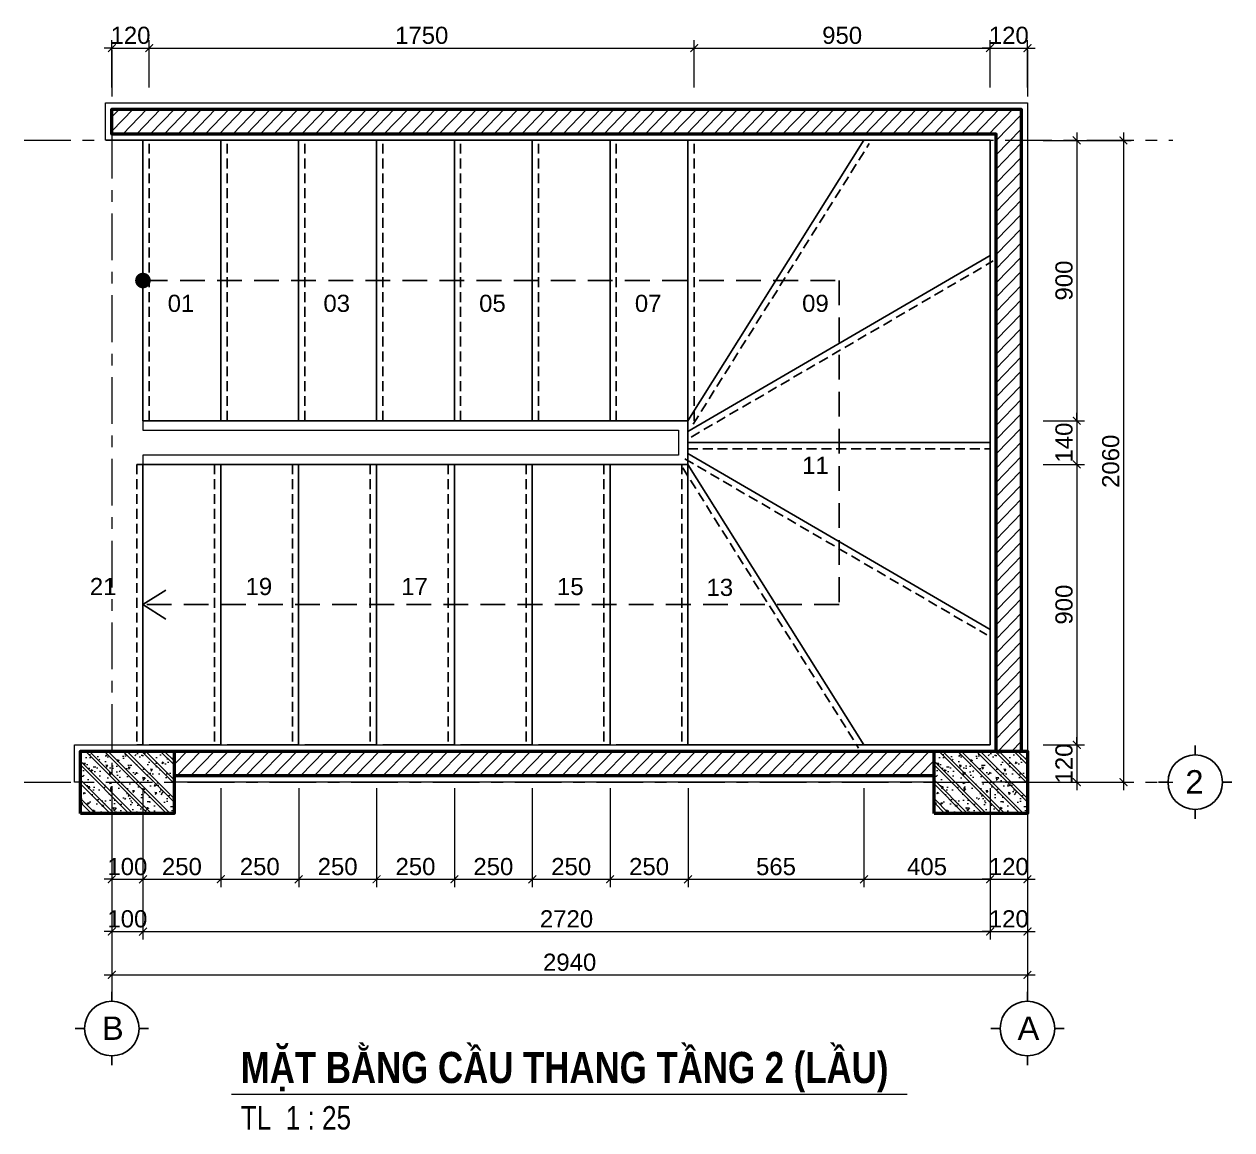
# Model space of a CAD drawing. Header units: millimetres. Extents: x 0 to 84000, y -29700 to 363007.
# Drawn here: x 43840 to 59351, y 126249 to 140442 of the extents above; entities that cross this region are included whole.
import ezdxf

# ---------------------------------------------------------------- set-up
doc = ezdxf.new("R2010")
doc.units = ezdxf.units.MM
doc.linetypes.add('DASHED', pattern=[19.05, 12.7, -6.35])
doc.linetypes.add('Grid Line', pattern=[10.5, 6, -1.5, 1.5, -1.5])
for name, color, linetype, lineweight in [('- Arc', 2, 'Continuous', 25), ('- Blur line', 8, 'Continuous', 13), ('- Border', 7, 'Continuous', 25), ('- Color 251', 251, 'Continuous', 13), ('- Column', 1, 'Continuous', 50), ('- Dash', 2, 'DASHED', 25), ('- Dims', 8, 'Continuous', 13), ('- Hatch', 251, 'Continuous', 13), ('- Text thin', 3, 'Continuous', 25), ('- Wall', 1, 'Continuous', 50), ('A-GLAZ', 151, 'Continuous', 18), ('G-ANNO-TTLB', 6, 'Continuous', 13), ('S-GRID', 1, 'Continuous', 13), ('S-GRID-IDEN', 1, 'Continuous', 25)]:
    doc.layers.add(name, color=color, linetype=linetype, lineweight=lineweight)
doc.layers.add('G-ANNO-NPLT', color=191, linetype='Continuous', plot=False)
doc.styles.add('Arial', font='arial.ttf')
doc.styles.add('Arial_4', font='arial.ttf', dxfattribs={"width": 0.8, "height": 3})
doc.styles.add('Arial_B_4', font='arialbd.ttf', dxfattribs={"width": 0.8, "height": 4})
doc.styles.add('R-Arial', font='arial.ttf')
doc.dimstyles.new('SC-25-100', dxfattribs={"dimtxt": 220, "dimasz": 100, "dimexe": 100, "dimexo": 200, "dimgap": 50, "dimtad": 1, "dimdec": 0, "dimlfac": 0.25, "dimzin": 0, "dimdsep": 46, "dimtxsty": 'R-Arial', "dimblk": 'ARCHTICK', "dimcen": 0.5, "dimdle": 100, "dimclrd": 256, "dimclre": 256, "dimclrt": 4, "dimadec": 0, "dimazin": 0, "dimtfac": 1, "dimtdec": 0, "dimtix": 1, "dimtmove": 0, "dimatfit": 3, "dimfxl": 1, "dimtolj": 1, "dimtzin": 0, "dimlwd": -1, "dimlwe": -1, "dimarcsym": 0})

# ---------------------------------------------------------------- blocks, each defined once
blk = doc.blocks.new('Grid - Gird_A3-A4-1669209-CD_MẶT ĐỨNG TRỤC C-A')
at = {"layer": 'S-GRID-IDEN'}
for p, q in [((-3520, -1551.5), (-3520, -1491.5)), ((-3695, -1726.5), (-3755, -1726.5)), ((-3345, -1726.5), (-3285, -1726.5)), ((-3520, -1901.5), (-3520, -1961.5))]:
    blk.add_line(p, q, dxfattribs=at)
blk.add_circle((-3520, -1726.5), 175, dxfattribs=at)
blk = doc.blocks.new('_ArchTick')
at = {"color": 0, "linetype": 'ByBlock', "const_width": 0.15}
blk.add_lwpolyline([(-0.5, -0.5), (0.5, 0.5)], dxfattribs=at)
blk = doc.blocks.new('*D360')
at = {"layer": '- Dims', "ltscale": 100, "transparency": 16777216}
for p, q in [((44966, 130635), (44966, 129365)), ((45366, 130635), (45366, 129365)), ((44966, 129465), (44866, 129465)), ((44966, 129465), (45366, 129465)), ((45366, 129465), (45466, 129465))]:
    blk.add_line(p, q, dxfattribs=at)
at = {"layer": 'Defpoints', "color": 0, "ltscale": 100, "transparency": 16777216}
for p in [(44966, 130835), (45366, 130835), (45366, 129465)]:
    blk.add_point(p, dxfattribs=at)
at = {"layer": '- Dims', "ltscale": 100, "transparency": 16777216, "xscale": 100, "yscale": 100, "zscale": 100}
blk.add_blockref('_ArchTick', (44966, 129465), dxfattribs=at)
at = {"layer": '- Dims', "ltscale": 100, "transparency": 16777216, "xscale": 100, "yscale": 100, "zscale": 100, "rotation": 180}
blk.add_blockref('_ArchTick', (45366, 129465), dxfattribs=at)
at = {"layer": '- Dims', "color": 4, "ltscale": 100, "transparency": 16777216, "insert": (45166, 129627), "char_height": 220, "attachment_point": 5, "style": 'R-Arial'}
blk.add_mtext('\\A1;100', dxfattribs=at)
blk = doc.blocks.new('*D361')
at = {"layer": '- Dims', "ltscale": 100, "transparency": 16777216}
for p, q in [((45366, 130635), (45366, 129365)), ((46366, 130635), (46366, 129365)), ((45266, 129465), (46466, 129465))]:
    blk.add_line(p, q, dxfattribs=at)
at = {"layer": 'Defpoints', "color": 0, "ltscale": 100, "transparency": 16777216}
for p in [(45366, 130835), (46366, 130835), (46366, 129465)]:
    blk.add_point(p, dxfattribs=at)
at = {"layer": '- Dims', "ltscale": 100, "transparency": 16777216, "xscale": 100, "yscale": 100, "zscale": 100, "rotation": 180}
blk.add_blockref('_ArchTick', (45366, 129465), dxfattribs=at)
at = {"layer": '- Dims', "ltscale": 100, "transparency": 16777216, "xscale": 100, "yscale": 100, "zscale": 100}
blk.add_blockref('_ArchTick', (46366, 129465), dxfattribs=at)
at = {"layer": '- Dims', "color": 4, "ltscale": 100, "transparency": 16777216, "insert": (45866, 129627), "char_height": 220, "attachment_point": 5, "style": 'R-Arial'}
blk.add_mtext('\\A1;250', dxfattribs=at)
blk = doc.blocks.new('*D351')
at = {"layer": '- Dims', "ltscale": 100, "transparency": 16777216}
for p, q in [((46366, 130635), (46366, 129365)), ((47366, 130635), (47366, 129365)), ((46266, 129465), (47466, 129465))]:
    blk.add_line(p, q, dxfattribs=at)
at = {"layer": 'Defpoints', "color": 0, "ltscale": 100, "transparency": 16777216}
for p in [(46366, 130835), (47366, 130835), (47366, 129465)]:
    blk.add_point(p, dxfattribs=at)
at = {"layer": '- Dims', "ltscale": 100, "transparency": 16777216, "xscale": 100, "yscale": 100, "zscale": 100, "rotation": 180}
blk.add_blockref('_ArchTick', (46366, 129465), dxfattribs=at)
at = {"layer": '- Dims', "ltscale": 100, "transparency": 16777216, "xscale": 100, "yscale": 100, "zscale": 100}
blk.add_blockref('_ArchTick', (47366, 129465), dxfattribs=at)
at = {"layer": '- Dims', "color": 4, "ltscale": 100, "transparency": 16777216, "insert": (46866, 129627), "char_height": 220, "attachment_point": 5, "style": 'R-Arial'}
blk.add_mtext('\\A1;250', dxfattribs=at)
blk = doc.blocks.new('*D352')
at = {"layer": '- Dims', "ltscale": 100, "transparency": 16777216}
for p, q in [((47366, 130635), (47366, 129365)), ((48366, 130635), (48366, 129365)), ((47266, 129465), (48466, 129465))]:
    blk.add_line(p, q, dxfattribs=at)
at = {"layer": 'Defpoints', "color": 0, "ltscale": 100, "transparency": 16777216}
for p in [(47366, 130835), (48366, 130835), (48366, 129465)]:
    blk.add_point(p, dxfattribs=at)
at = {"layer": '- Dims', "ltscale": 100, "transparency": 16777216, "xscale": 100, "yscale": 100, "zscale": 100, "rotation": 180}
blk.add_blockref('_ArchTick', (47366, 129465), dxfattribs=at)
at = {"layer": '- Dims', "ltscale": 100, "transparency": 16777216, "xscale": 100, "yscale": 100, "zscale": 100}
blk.add_blockref('_ArchTick', (48366, 129465), dxfattribs=at)
at = {"layer": '- Dims', "color": 4, "ltscale": 100, "transparency": 16777216, "insert": (47866, 129627), "char_height": 220, "attachment_point": 5, "style": 'R-Arial'}
blk.add_mtext('\\A1;250', dxfattribs=at)
blk = doc.blocks.new('*D353')
at = {"layer": '- Dims', "ltscale": 100, "transparency": 16777216}
for p, q in [((48366, 130635), (48366, 129365)), ((49366, 130635), (49366, 129365)), ((48266, 129465), (49466, 129465))]:
    blk.add_line(p, q, dxfattribs=at)
at = {"layer": 'Defpoints', "color": 0, "ltscale": 100, "transparency": 16777216}
for p in [(48366, 130835), (49366, 130835), (49366, 129465)]:
    blk.add_point(p, dxfattribs=at)
at = {"layer": '- Dims', "ltscale": 100, "transparency": 16777216, "xscale": 100, "yscale": 100, "zscale": 100, "rotation": 180}
blk.add_blockref('_ArchTick', (48366, 129465), dxfattribs=at)
at = {"layer": '- Dims', "ltscale": 100, "transparency": 16777216, "xscale": 100, "yscale": 100, "zscale": 100}
blk.add_blockref('_ArchTick', (49366, 129465), dxfattribs=at)
at = {"layer": '- Dims', "color": 4, "ltscale": 100, "transparency": 16777216, "insert": (48866, 129627), "char_height": 220, "attachment_point": 5, "style": 'R-Arial'}
blk.add_mtext('\\A1;250', dxfattribs=at)
blk = doc.blocks.new('*D354')
at = {"layer": '- Dims', "ltscale": 100, "transparency": 16777216}
for p, q in [((49366, 130635), (49366, 129365)), ((50366, 130635), (50366, 129365)), ((49266, 129465), (50466, 129465))]:
    blk.add_line(p, q, dxfattribs=at)
at = {"layer": 'Defpoints', "color": 0, "ltscale": 100, "transparency": 16777216}
for p in [(49366, 130835), (50366, 130835), (50366, 129465)]:
    blk.add_point(p, dxfattribs=at)
at = {"layer": '- Dims', "ltscale": 100, "transparency": 16777216, "xscale": 100, "yscale": 100, "zscale": 100, "rotation": 180}
blk.add_blockref('_ArchTick', (49366, 129465), dxfattribs=at)
at = {"layer": '- Dims', "ltscale": 100, "transparency": 16777216, "xscale": 100, "yscale": 100, "zscale": 100}
blk.add_blockref('_ArchTick', (50366, 129465), dxfattribs=at)
at = {"layer": '- Dims', "color": 4, "ltscale": 100, "transparency": 16777216, "insert": (49866, 129627), "char_height": 220, "attachment_point": 5, "style": 'R-Arial'}
blk.add_mtext('\\A1;250', dxfattribs=at)
blk = doc.blocks.new('*D355')
at = {"layer": '- Dims', "ltscale": 100, "transparency": 16777216}
for p, q in [((50366, 130635), (50366, 129365)), ((51366, 130635), (51366, 129365)), ((50266, 129465), (51466, 129465))]:
    blk.add_line(p, q, dxfattribs=at)
at = {"layer": 'Defpoints', "color": 0, "ltscale": 100, "transparency": 16777216}
for p in [(50366, 130835), (51366, 130835), (51366, 129465)]:
    blk.add_point(p, dxfattribs=at)
at = {"layer": '- Dims', "ltscale": 100, "transparency": 16777216, "xscale": 100, "yscale": 100, "zscale": 100, "rotation": 180}
blk.add_blockref('_ArchTick', (50366, 129465), dxfattribs=at)
at = {"layer": '- Dims', "ltscale": 100, "transparency": 16777216, "xscale": 100, "yscale": 100, "zscale": 100}
blk.add_blockref('_ArchTick', (51366, 129465), dxfattribs=at)
at = {"layer": '- Dims', "color": 4, "ltscale": 100, "transparency": 16777216, "insert": (50866, 129627), "char_height": 220, "attachment_point": 5, "style": 'R-Arial'}
blk.add_mtext('\\A1;250', dxfattribs=at)
blk = doc.blocks.new('*D356')
at = {"layer": '- Dims', "ltscale": 100, "transparency": 16777216}
for p, q in [((51366, 130635), (51366, 129365)), ((52366, 130635), (52366, 129365)), ((51266, 129465), (52466, 129465))]:
    blk.add_line(p, q, dxfattribs=at)
at = {"layer": 'Defpoints', "color": 0, "ltscale": 100, "transparency": 16777216}
for p in [(51366, 130835), (52366, 130835), (52366, 129465)]:
    blk.add_point(p, dxfattribs=at)
at = {"layer": '- Dims', "ltscale": 100, "transparency": 16777216, "xscale": 100, "yscale": 100, "zscale": 100, "rotation": 180}
blk.add_blockref('_ArchTick', (51366, 129465), dxfattribs=at)
at = {"layer": '- Dims', "ltscale": 100, "transparency": 16777216, "xscale": 100, "yscale": 100, "zscale": 100}
blk.add_blockref('_ArchTick', (52366, 129465), dxfattribs=at)
at = {"layer": '- Dims', "color": 4, "ltscale": 100, "transparency": 16777216, "insert": (51866, 129627), "char_height": 220, "attachment_point": 5, "style": 'R-Arial'}
blk.add_mtext('\\A1;250', dxfattribs=at)
blk = doc.blocks.new('*D357')
at = {"layer": '- Dims', "ltscale": 100, "transparency": 16777216}
for p, q in [((52366, 130635), (52366, 129365)), ((54626, 130635), (54626, 129365)), ((52266, 129465), (54726, 129465))]:
    blk.add_line(p, q, dxfattribs=at)
at = {"layer": 'Defpoints', "color": 0, "ltscale": 100, "transparency": 16777216}
for p in [(52366, 130835), (54626, 130835), (54626, 129465)]:
    blk.add_point(p, dxfattribs=at)
at = {"layer": '- Dims', "ltscale": 100, "transparency": 16777216, "xscale": 100, "yscale": 100, "zscale": 100, "rotation": 180}
blk.add_blockref('_ArchTick', (52366, 129465), dxfattribs=at)
at = {"layer": '- Dims', "ltscale": 100, "transparency": 16777216, "xscale": 100, "yscale": 100, "zscale": 100}
blk.add_blockref('_ArchTick', (54626, 129465), dxfattribs=at)
at = {"layer": '- Dims', "color": 4, "ltscale": 100, "transparency": 16777216, "insert": (53496, 129627), "char_height": 220, "attachment_point": 5, "style": 'R-Arial'}
blk.add_mtext('\\A1;565', dxfattribs=at)
blk = doc.blocks.new('*D358')
at = {"layer": '- Dims', "ltscale": 100, "transparency": 16777216}
for p, q in [((54626, 130635), (54626, 129365)), ((56246, 130635), (56246, 129365)), ((54526, 129465), (56346, 129465))]:
    blk.add_line(p, q, dxfattribs=at)
at = {"layer": 'Defpoints', "color": 0, "ltscale": 100, "transparency": 16777216}
for p in [(54626, 130835), (56246, 130835), (56246, 129465)]:
    blk.add_point(p, dxfattribs=at)
at = {"layer": '- Dims', "ltscale": 100, "transparency": 16777216, "xscale": 100, "yscale": 100, "zscale": 100, "rotation": 180}
blk.add_blockref('_ArchTick', (54626, 129465), dxfattribs=at)
at = {"layer": '- Dims', "ltscale": 100, "transparency": 16777216, "xscale": 100, "yscale": 100, "zscale": 100}
blk.add_blockref('_ArchTick', (56246, 129465), dxfattribs=at)
at = {"layer": '- Dims', "color": 4, "ltscale": 100, "transparency": 16777216, "insert": (55436, 129627), "char_height": 220, "attachment_point": 5, "style": 'R-Arial'}
blk.add_mtext('\\A1;405', dxfattribs=at)
blk = doc.blocks.new('*D359')
at = {"layer": '- Dims', "ltscale": 100, "transparency": 16777216}
for p, q in [((56246, 130635), (56246, 129365)), ((56726, 130635), (56726, 129365)), ((56246, 129465), (56146, 129465)), ((56246, 129465), (56726, 129465)), ((56726, 129465), (56826, 129465))]:
    blk.add_line(p, q, dxfattribs=at)
at = {"layer": 'Defpoints', "color": 0, "ltscale": 100, "transparency": 16777216}
for p in [(56246, 130835), (56726, 130835), (56726, 129465)]:
    blk.add_point(p, dxfattribs=at)
at = {"layer": '- Dims', "ltscale": 100, "transparency": 16777216, "xscale": 100, "yscale": 100, "zscale": 100}
blk.add_blockref('_ArchTick', (56246, 129465), dxfattribs=at)
at = {"layer": '- Dims', "ltscale": 100, "transparency": 16777216, "xscale": 100, "yscale": 100, "zscale": 100, "rotation": 180}
blk.add_blockref('_ArchTick', (56726, 129465), dxfattribs=at)
at = {"layer": '- Dims', "color": 4, "ltscale": 100, "transparency": 16777216, "insert": (56486, 129627), "char_height": 220, "attachment_point": 5, "style": 'R-Arial'}
blk.add_mtext('\\A1;120', dxfattribs=at)
blk = doc.blocks.new('*D362')
at = {"layer": '- Dims', "ltscale": 100, "transparency": 16777216}
for p, q in [((44966, 130635), (44966, 128694)), ((45366, 130635), (45366, 128694)), ((44966, 128794), (44866, 128794)), ((44966, 128794), (45366, 128794)), ((45366, 128794), (45466, 128794))]:
    blk.add_line(p, q, dxfattribs=at)
at = {"layer": 'Defpoints', "color": 0, "ltscale": 100, "transparency": 16777216}
for p in [(44966, 130835), (45366, 130835), (45366, 128794)]:
    blk.add_point(p, dxfattribs=at)
at = {"layer": '- Dims', "ltscale": 100, "transparency": 16777216, "xscale": 100, "yscale": 100, "zscale": 100}
blk.add_blockref('_ArchTick', (44966, 128794), dxfattribs=at)
at = {"layer": '- Dims', "ltscale": 100, "transparency": 16777216, "xscale": 100, "yscale": 100, "zscale": 100, "rotation": 180}
blk.add_blockref('_ArchTick', (45366, 128794), dxfattribs=at)
at = {"layer": '- Dims', "color": 4, "ltscale": 100, "transparency": 16777216, "insert": (45166, 128956), "char_height": 220, "attachment_point": 5, "style": 'R-Arial'}
blk.add_mtext('\\A1;100', dxfattribs=at)
blk = doc.blocks.new('*D363')
at = {"layer": '- Dims', "ltscale": 100, "transparency": 16777216}
for p, q in [((45366, 130635), (45366, 128694)), ((56246, 130635), (56246, 128694)), ((45266, 128794), (56346, 128794))]:
    blk.add_line(p, q, dxfattribs=at)
at = {"layer": 'Defpoints', "color": 0, "ltscale": 100, "transparency": 16777216}
for p in [(45366, 130835), (56246, 130835), (56246, 128794)]:
    blk.add_point(p, dxfattribs=at)
at = {"layer": '- Dims', "ltscale": 100, "transparency": 16777216, "xscale": 100, "yscale": 100, "zscale": 100, "rotation": 180}
blk.add_blockref('_ArchTick', (45366, 128794), dxfattribs=at)
at = {"layer": '- Dims', "ltscale": 100, "transparency": 16777216, "xscale": 100, "yscale": 100, "zscale": 100}
blk.add_blockref('_ArchTick', (56246, 128794), dxfattribs=at)
at = {"layer": '- Dims', "color": 4, "ltscale": 100, "transparency": 16777216, "insert": (50806, 128956), "char_height": 220, "attachment_point": 5, "style": 'R-Arial'}
blk.add_mtext('\\A1;2720', dxfattribs=at)
blk = doc.blocks.new('*D364')
at = {"layer": '- Dims', "ltscale": 100, "transparency": 16777216}
for p, q in [((56246, 130635), (56246, 128694)), ((56726, 130635), (56726, 128694)), ((56246, 128794), (56146, 128794)), ((56246, 128794), (56726, 128794)), ((56726, 128794), (56826, 128794))]:
    blk.add_line(p, q, dxfattribs=at)
at = {"layer": 'Defpoints', "color": 0, "ltscale": 100, "transparency": 16777216}
for p in [(56246, 130835), (56726, 130835), (56726, 128794)]:
    blk.add_point(p, dxfattribs=at)
at = {"layer": '- Dims', "ltscale": 100, "transparency": 16777216, "xscale": 100, "yscale": 100, "zscale": 100}
blk.add_blockref('_ArchTick', (56246, 128794), dxfattribs=at)
at = {"layer": '- Dims', "ltscale": 100, "transparency": 16777216, "xscale": 100, "yscale": 100, "zscale": 100, "rotation": 180}
blk.add_blockref('_ArchTick', (56726, 128794), dxfattribs=at)
at = {"layer": '- Dims', "color": 4, "ltscale": 100, "transparency": 16777216, "insert": (56486, 128956), "char_height": 220, "attachment_point": 5, "style": 'R-Arial'}
blk.add_mtext('\\A1;120', dxfattribs=at)
blk = doc.blocks.new('*D365')
at = {"layer": '- Dims', "ltscale": 100, "transparency": 16777216}
for p, q in [((44966, 130635), (44966, 128137)), ((56726, 130635), (56726, 128137)), ((44866, 128237), (56826, 128237))]:
    blk.add_line(p, q, dxfattribs=at)
at = {"layer": 'Defpoints', "color": 0, "ltscale": 100, "transparency": 16777216}
for p in [(44966, 130835), (56726, 130835), (56726, 128237)]:
    blk.add_point(p, dxfattribs=at)
at = {"layer": '- Dims', "ltscale": 100, "transparency": 16777216, "xscale": 100, "yscale": 100, "zscale": 100, "rotation": 180}
blk.add_blockref('_ArchTick', (44966, 128237), dxfattribs=at)
at = {"layer": '- Dims', "ltscale": 100, "transparency": 16777216, "xscale": 100, "yscale": 100, "zscale": 100}
blk.add_blockref('_ArchTick', (56726, 128237), dxfattribs=at)
at = {"layer": '- Dims', "color": 4, "ltscale": 100, "transparency": 16777216, "insert": (50846, 128399), "char_height": 220, "attachment_point": 5, "style": 'R-Arial'}
blk.add_mtext('\\A1;2940', dxfattribs=at)
blk = doc.blocks.new('*D366')
at = {"layer": '- Dims', "ltscale": 100, "transparency": 16777216}
for p, q in [((57359, 139051), (57359, 135251)), ((56926, 138951), (57459, 138951)), ((56926, 135351), (57459, 135351))]:
    blk.add_line(p, q, dxfattribs=at)
at = {"layer": 'Defpoints', "color": 0, "ltscale": 100, "transparency": 16777216}
for p in [(56726, 138951), (56726, 135351), (57359, 135351)]:
    blk.add_point(p, dxfattribs=at)
at = {"layer": '- Dims', "ltscale": 100, "transparency": 16777216, "xscale": 100, "yscale": 100, "zscale": 100}
for p, rotation in [((57359, 138951), 90), ((57359, 135351), 270)]:
    blk.add_blockref('_ArchTick', p, dxfattribs=dict(at, rotation=rotation))
at = {"layer": '- Dims', "color": 4, "ltscale": 100, "transparency": 16777216, "insert": (57196, 137151), "char_height": 220, "attachment_point": 5, "rotation": 90, "style": 'R-Arial'}
blk.add_mtext('\\A1;900', dxfattribs=at)
blk = doc.blocks.new('*D367')
at = {"layer": '- Dims', "ltscale": 100, "transparency": 16777216}
for p, q in [((57359, 135351), (57359, 135451)), ((56926, 135351), (57459, 135351)), ((57359, 135351), (57359, 134791)), ((56926, 134791), (57459, 134791)), ((57359, 134791), (57359, 134691))]:
    blk.add_line(p, q, dxfattribs=at)
at = {"layer": 'Defpoints', "color": 0, "ltscale": 100, "transparency": 16777216}
for p in [(56726, 135351), (56726, 134791), (57359, 134791)]:
    blk.add_point(p, dxfattribs=at)
at = {"layer": '- Dims', "ltscale": 100, "transparency": 16777216, "xscale": 100, "yscale": 100, "zscale": 100}
for p, rotation in [((57359, 135351), 270), ((57359, 134791), 90)]:
    blk.add_blockref('_ArchTick', p, dxfattribs=dict(at, rotation=rotation))
at = {"layer": '- Dims', "color": 4, "ltscale": 100, "transparency": 16777216, "insert": (57196, 135071), "char_height": 220, "attachment_point": 5, "rotation": 90, "style": 'R-Arial'}
blk.add_mtext('\\A1;140', dxfattribs=at)
blk = doc.blocks.new('*D368')
at = {"layer": '- Dims', "ltscale": 100, "transparency": 16777216}
for p, q in [((56926, 134791), (57459, 134791)), ((57359, 134891), (57359, 131091)), ((56926, 131191), (57459, 131191))]:
    blk.add_line(p, q, dxfattribs=at)
at = {"layer": 'Defpoints', "color": 0, "ltscale": 100, "transparency": 16777216}
for p in [(56726, 134791), (56726, 131191), (57359, 131191)]:
    blk.add_point(p, dxfattribs=at)
at = {"layer": '- Dims', "ltscale": 100, "transparency": 16777216, "xscale": 100, "yscale": 100, "zscale": 100}
for p, rotation in [((57359, 134791), 90), ((57359, 131191), 270)]:
    blk.add_blockref('_ArchTick', p, dxfattribs=dict(at, rotation=rotation))
at = {"layer": '- Dims', "color": 4, "ltscale": 100, "transparency": 16777216, "insert": (57196, 132991), "char_height": 220, "attachment_point": 5, "rotation": 90, "style": 'R-Arial'}
blk.add_mtext('\\A1;900', dxfattribs=at)
blk = doc.blocks.new('*D369')
at = {"layer": '- Dims', "ltscale": 100, "transparency": 16777216}
for p, q in [((57359, 131191), (57359, 131291)), ((56926, 131191), (57459, 131191)), ((57359, 131191), (57359, 130711)), ((56926, 130711), (57459, 130711)), ((57359, 130711), (57359, 130611))]:
    blk.add_line(p, q, dxfattribs=at)
at = {"layer": 'Defpoints', "color": 0, "ltscale": 100, "transparency": 16777216}
for p in [(56726, 131191), (56726, 130711), (57359, 130711)]:
    blk.add_point(p, dxfattribs=at)
at = {"layer": '- Dims', "ltscale": 100, "transparency": 16777216, "xscale": 100, "yscale": 100, "zscale": 100}
for p, rotation in [((57359, 131191), 270), ((57359, 130711), 90)]:
    blk.add_blockref('_ArchTick', p, dxfattribs=dict(at, rotation=rotation))
at = {"layer": '- Dims', "color": 4, "ltscale": 100, "transparency": 16777216, "insert": (57196, 130951), "char_height": 220, "attachment_point": 5, "rotation": 90, "style": 'R-Arial'}
blk.add_mtext('\\A1;120', dxfattribs=at)
blk = doc.blocks.new('*D370')
at = {"layer": '- Dims', "ltscale": 100, "transparency": 16777216}
for p, q in [((57959, 139051), (57959, 130611)), ((56926, 138951), (58059, 138951)), ((56926, 130711), (58059, 130711))]:
    blk.add_line(p, q, dxfattribs=at)
at = {"layer": 'Defpoints', "color": 0, "ltscale": 100, "transparency": 16777216}
for p in [(56726, 138951), (56726, 130711), (57959, 130711)]:
    blk.add_point(p, dxfattribs=at)
at = {"layer": '- Dims', "ltscale": 100, "transparency": 16777216, "xscale": 100, "yscale": 100, "zscale": 100}
for p, rotation in [((57959, 138951), 90), ((57959, 130711), 270)]:
    blk.add_blockref('_ArchTick', p, dxfattribs=dict(at, rotation=rotation))
at = {"layer": '- Dims', "color": 4, "ltscale": 100, "transparency": 16777216, "insert": (57796, 134831), "char_height": 220, "attachment_point": 5, "rotation": 90, "style": 'R-Arial'}
blk.add_mtext('\\A1;2060', dxfattribs=at)
blk = doc.blocks.new('*D386')
at = {"layer": '- Dims', "ltscale": 100, "transparency": 16777216}
for p, q in [((44966, 139631), (44966, 140236)), ((45446, 139631), (45446, 140236)), ((44966, 140136), (44866, 140136)), ((44966, 140136), (45446, 140136)), ((45446, 140136), (45546, 140136))]:
    blk.add_line(p, q, dxfattribs=at)
at = {"layer": 'Defpoints', "color": 0, "ltscale": 100, "transparency": 16777216}
for p in [(45446, 140136), (44966, 139431), (45446, 139431)]:
    blk.add_point(p, dxfattribs=at)
at = {"layer": '- Dims', "ltscale": 100, "transparency": 16777216, "xscale": 100, "yscale": 100, "zscale": 100}
blk.add_blockref('_ArchTick', (44966, 140136), dxfattribs=at)
at = {"layer": '- Dims', "ltscale": 100, "transparency": 16777216, "xscale": 100, "yscale": 100, "zscale": 100, "rotation": 180}
blk.add_blockref('_ArchTick', (45446, 140136), dxfattribs=at)
at = {"layer": '- Dims', "color": 4, "ltscale": 100, "transparency": 16777216, "insert": (45206, 140298), "char_height": 220, "attachment_point": 5, "style": 'R-Arial'}
blk.add_mtext('\\A1;120', dxfattribs=at)
blk = doc.blocks.new('*D387')
at = {"layer": '- Dims', "ltscale": 100, "transparency": 16777216}
for p, q in [((45446, 139631), (45446, 140236)), ((52446, 139631), (52446, 140236)), ((45346, 140136), (52546, 140136))]:
    blk.add_line(p, q, dxfattribs=at)
at = {"layer": 'Defpoints', "color": 0, "ltscale": 100, "transparency": 16777216}
for p in [(52446, 140136), (45446, 139431), (52446, 139431)]:
    blk.add_point(p, dxfattribs=at)
at = {"layer": '- Dims', "ltscale": 100, "transparency": 16777216, "xscale": 100, "yscale": 100, "zscale": 100, "rotation": 180}
blk.add_blockref('_ArchTick', (45446, 140136), dxfattribs=at)
at = {"layer": '- Dims', "ltscale": 100, "transparency": 16777216, "xscale": 100, "yscale": 100, "zscale": 100}
blk.add_blockref('_ArchTick', (52446, 140136), dxfattribs=at)
at = {"layer": '- Dims', "color": 4, "ltscale": 100, "transparency": 16777216, "insert": (48946, 140298), "char_height": 220, "attachment_point": 5, "style": 'R-Arial'}
blk.add_mtext('\\A1;1750', dxfattribs=at)
blk = doc.blocks.new('*D388')
at = {"layer": '- Dims', "ltscale": 100, "transparency": 16777216}
for p, q in [((52446, 139631), (52446, 140236)), ((56246, 139631), (56246, 140236)), ((52346, 140136), (56346, 140136))]:
    blk.add_line(p, q, dxfattribs=at)
at = {"layer": 'Defpoints', "color": 0, "ltscale": 100, "transparency": 16777216}
for p in [(56246, 140136), (52446, 139431), (56246, 139431)]:
    blk.add_point(p, dxfattribs=at)
at = {"layer": '- Dims', "ltscale": 100, "transparency": 16777216, "xscale": 100, "yscale": 100, "zscale": 100, "rotation": 180}
blk.add_blockref('_ArchTick', (52446, 140136), dxfattribs=at)
at = {"layer": '- Dims', "ltscale": 100, "transparency": 16777216, "xscale": 100, "yscale": 100, "zscale": 100}
blk.add_blockref('_ArchTick', (56246, 140136), dxfattribs=at)
at = {"layer": '- Dims', "color": 4, "ltscale": 100, "transparency": 16777216, "insert": (54346, 140298), "char_height": 220, "attachment_point": 5, "style": 'R-Arial'}
blk.add_mtext('\\A1;950', dxfattribs=at)
blk = doc.blocks.new('*D389')
at = {"layer": '- Dims', "ltscale": 100, "transparency": 16777216}
for p, q in [((56246, 139631), (56246, 140236)), ((56726, 139631), (56726, 140236)), ((56246, 140136), (56146, 140136)), ((56246, 140136), (56726, 140136)), ((56726, 140136), (56826, 140136))]:
    blk.add_line(p, q, dxfattribs=at)
at = {"layer": 'Defpoints', "color": 0, "ltscale": 100, "transparency": 16777216}
for p in [(56726, 140136), (56246, 139431), (56726, 139431)]:
    blk.add_point(p, dxfattribs=at)
at = {"layer": '- Dims', "ltscale": 100, "transparency": 16777216, "xscale": 100, "yscale": 100, "zscale": 100}
blk.add_blockref('_ArchTick', (56246, 140136), dxfattribs=at)
at = {"layer": '- Dims', "ltscale": 100, "transparency": 16777216, "xscale": 100, "yscale": 100, "zscale": 100, "rotation": 180}
blk.add_blockref('_ArchTick', (56726, 140136), dxfattribs=at)
at = {"layer": '- Dims', "color": 4, "ltscale": 100, "transparency": 16777216, "insert": (56486, 140298), "char_height": 220, "attachment_point": 5, "style": 'R-Arial'}
blk.add_mtext('\\A1;120', dxfattribs=at)

msp = doc.modelspace()

# ---------------------------------------------------------------- hatches: boundary and pattern name
at = {"layer": '- Blur line'}
h = msp.add_hatch(dxfattribs=at)
h.set_pattern_fill('CHAU-02', color=256, scale=40, angle=180, style=0, pattern_type=2)
h.set_pattern_definition([(230, (-336562.4, -2041352.73), (-286.904073, 25.100854), [30, -330]), (175, (-336562.4, -2041352.73), (55.500533, -300.876853), [24, -264]), (280.4514, (-336586.3, -2041350.64), (-231.403753, -275.775817), [25.496076, -280.456845]), (226.1842, (-336562.4, -2041432.73), (-426.89642, 66.207606), [45, -495]), (276.6356, (-336597.96, -2041427.2), (-373.86508, -389.64715), [38.244115, -420.6852]), (171.1842, (-336562.4, -2041432.73), (-373.86478, -389.64744), [36, -396]), (201, (-336602.4, -2041412.73), (-238.76282, 161.047556), [30, -330]), (46, (-336602.4, -2041412.73), (-268.75285, 146.215924), [24, -264]), (251.4514, (-336622.3, -2041399.3), (-336.08905, -129.0122), [25.496076, -280.456845]), (247.5, (-336562.39, -2041352.73), (62.3664733, -117.7497847), [0, -260.8, 0, -268, 0, -265]), (184.5, (-336562.39, -2041352.73), (-113.34037, -152.041275), [0, -152.8, 0, -254.8, 0, -101]), (147.5, (-336473.19, -2041352.73), (-213.5289745, 9.0219487), [0, -100, 0, -312, 0, -414]), (137.5, (-336433.19, -2041352.73), (-233.274468, -40.041993), [0, -130, 0, -207.2, 0, -294]), (135, (-336562.39, -2041352.73), (-120.208153, -120.208153), []), (135, (-336562.39, -2041401.73), (-120.208153, -120.208153), [])])
h.paths.add_polyline_path([(44565.5, 130311.3), (44565.5, 131111.3), (45765.5, 131111.3), (45765.5, 130311.3)])
h = msp.add_hatch(dxfattribs=at)
h.set_pattern_fill('CHAU-02', color=256, scale=40, angle=180, style=0, pattern_type=2)
h.set_pattern_definition([(230, (-325602.4, -2041352.73), (-286.904073, 25.100854), [30, -330]), (175, (-325602.4, -2041352.73), (55.500533, -300.876853), [24, -264]), (280.4514, (-325626.3, -2041350.64), (-231.403753, -275.775817), [25.496076, -280.456845]), (226.1842, (-325602.4, -2041432.73), (-426.89642, 66.207606), [45, -495]), (276.6356, (-325637.96, -2041427.2), (-373.86508, -389.64715), [38.244115, -420.6852]), (171.1842, (-325602.4, -2041432.73), (-373.86478, -389.64744), [36, -396]), (201, (-325642.4, -2041412.73), (-238.76282, 161.047556), [30, -330]), (46, (-325642.4, -2041412.73), (-268.75285, 146.215924), [24, -264]), (251.4514, (-325662.3, -2041399.3), (-336.08905, -129.0122), [25.496076, -280.456845]), (247.5, (-325602.39, -2041352.73), (62.3664733, -117.7497847), [0, -260.8, 0, -268, 0, -265]), (184.5, (-325602.39, -2041352.73), (-113.34037, -152.041275), [0, -152.8, 0, -254.8, 0, -101]), (147.5, (-325513.19, -2041352.73), (-213.5289745, 9.0219487), [0, -100, 0, -312, 0, -414]), (137.5, (-325473.19, -2041352.73), (-233.274468, -40.041993), [0, -130, 0, -207.2, 0, -294]), (135, (-325602.39, -2041352.73), (-120.208153, -120.208153), []), (135, (-325602.39, -2041401.73), (-120.208153, -120.208153), [])])
h.paths.add_polyline_path([(55525.5, 130311.3), (55525.5, 131111.3), (56725.5, 131111.3), (56725.5, 130311.3)])
at = {"layer": '- Hatch', "ltscale": 100}
h = msp.add_hatch(dxfattribs=at)
h.set_pattern_fill('ANSI31', color=256, scale=40, angle=1)
h.set_pattern_definition([(46, (-138087.31, -544112.8), (-91.356155, 88.221613), [])])
h.paths.add_polyline_path([(55525.5, 130791.3), (55525.5, 131111.3), (45765.5, 131111.3), (45765.5, 130791.3)])
h.paths.add_polyline_path([(56645.5, 139351.3), (44965.5, 139351.3), (44965.5, 139031.3), (56325.5, 139031.3), (56325.5, 131111.3), (56645.5, 131111.3), (56645.5, 131191.3)])

# ---------------------------------------------------------------- linework, layer by layer
at = {"layer": '- Arc', "ltscale": 100, "const_width": 100}
msp.add_lwpolyline([(45315.5, 137151.3, 1), (45415.5, 137151.3, 1)], format="xyb", close=True, dxfattribs=at)
at = {"layer": '- Arc', "ltscale": 100}
for points in [[(45365.5, 132991.3), (45659.9, 133176.6)], [(45365.5, 132991.3), (45659.9, 132806)]]:
    msp.add_lwpolyline(points, dxfattribs=at)
at = {"layer": '- Border', "ltscale": 100}
for points in [[(45365.5, 135351.3), (45365.5, 138951.3), (46365.5, 138951.3), (46365.5, 135351.3), (45365.5, 135351.3)], [(46365.5, 135351.3), (46365.5, 138951.3), (47365.5, 138951.3), (47365.5, 135351.3), (46365.5, 135351.3)], [(47365.5, 135351.3), (47365.5, 138951.3), (48365.5, 138951.3), (48365.5, 135351.3), (47365.5, 135351.3)], [(48365.5, 135351.3), (48365.5, 138951.3), (49365.5, 138951.3), (49365.5, 135351.3), (48365.5, 135351.3)], [(49365.5, 135351.3), (49365.5, 138951.3), (50365.5, 138951.3), (50365.5, 135351.3), (49365.5, 135351.3)], [(50365.5, 135351.3), (50365.5, 138951.3), (51365.5, 138951.3), (51365.5, 135351.3), (50365.5, 135351.3)], [(51365.5, 135351.3), (51365.5, 138951.3), (52365.5, 138951.3), (52365.5, 135351.3), (51365.5, 135351.3)], [(52365.5, 138951.3), (56245.5, 138951.3), (56245.5, 131191.3), (52365.5, 131191.3)], [(52365.5, 134791.3), (52365.5, 138951.3)], [(52365.5, 135351.3), (54625.5, 138951.3)], [(52365.5, 135211.3), (56245.5, 137471.3)], [(52365.5, 135071.3), (56245.5, 135071.3)], [(45365.5, 131191.3), (45365.5, 134791.3), (46365.5, 134791.3), (46365.5, 131191.3), (45445.5, 131191.3)], [(46365.5, 131191.3), (46365.5, 134791.3), (47365.5, 134791.3), (47365.5, 131191.3), (46445.5, 131191.3)], [(46365.5, 134791.3), (46365.5, 131191.3)], [(47365.5, 131191.3), (47365.5, 134791.3), (48365.5, 134791.3), (48365.5, 131191.3), (47445.5, 131191.3)], [(47365.5, 134791.3), (47365.5, 131191.3)], [(48365.5, 131191.3), (48365.5, 134791.3), (49365.5, 134791.3), (49365.5, 131191.3), (48445.5, 131191.3)], [(48365.5, 134791.3), (48365.5, 131191.3)], [(49365.5, 131191.3), (49365.5, 134791.3), (50365.5, 134791.3), (50365.5, 131191.3), (49445.5, 131191.3)], [(49365.5, 134791.3), (49365.5, 131191.3)], [(50365.5, 131191.3), (50365.5, 134791.3), (51365.5, 134791.3), (51365.5, 131191.3), (50445.5, 131191.3)], [(50365.5, 134791.3), (50365.5, 131191.3)], [(51365.5, 131191.3), (51365.5, 134791.3), (52365.5, 134791.3), (52365.5, 131191.3), (51445.5, 131191.3)], [(51365.5, 134791.3), (51365.5, 131191.3)], [(52365.5, 134931.3), (56245.5, 132671.3)], [(52365.5, 134791.3), (54625.5, 131191.3)], [(52365.5, 134791.3), (52365.5, 131191.3)]]:
    msp.add_lwpolyline(points, dxfattribs=at)
at = {"layer": '- Color 251', "ltscale": 100}
for points in [[(56245.5, 138951.3), (44885.5, 138951.3), (44885.5, 139431.3), (56725.5, 139431.3), (56725.5, 138951.3)], [(56725.5, 138951.3), (56725.5, 130711.3), (56245.5, 130711.3)], [(56245.5, 131191.3), (56245.5, 138951.3)], [(44565.5, 130711.3), (44485.5, 130711.3), (44485.5, 131191.3), (56245.5, 131191.3)], [(56725.5, 131191.3), (56725.5, 130711.3)], [(55525.5, 130711.3), (45765.5, 130711.3)]]:
    msp.add_lwpolyline(points, dxfattribs=at)
at = {"layer": '- Column', "ltscale": 100}
for points in [[(44565.5, 130311.3), (44565.5, 131111.3), (45765.5, 131111.3), (45765.5, 130311.3)], [(55525.5, 130311.3), (55525.5, 131111.3), (56725.5, 131111.3), (56725.5, 130311.3)]]:
    msp.add_lwpolyline(points, close=True, dxfattribs=at)
at = {"layer": '- Dash', "color": 251, "ltscale": 10}
for p, q in [((45445.5, 135351.3), (45445.5, 138951.3)), ((46445.5, 135351.3), (46445.5, 138951.3)), ((47445.5, 135351.3), (47445.5, 138951.3)), ((48445.5, 135351.3), (48445.5, 138951.3)), ((49445.5, 135351.3), (49445.5, 138951.3)), ((50445.5, 135351.3), (50445.5, 138951.3)), ((51445.5, 135351.3), (51445.5, 138951.3)), ((52445.5, 135351.3), (52445.5, 138951.3))]:
    msp.add_line(p, q, dxfattribs=at)
for points in [[(52433.3, 135308.8), (54693.3, 138908.8)], [(52405.8, 135142.2), (56285.8, 137402.2)], [(52365.5, 134991.3), (56245.5, 134991.3)], [(45365.5, 134791.3), (45285.5, 134791.3), (45285.5, 131191.3), (45365.5, 131191.3)], [(46365.5, 134791.3), (46285.5, 134791.3), (46285.5, 131191.3), (46365.5, 131191.3)], [(47365.5, 134791.3), (47285.5, 134791.3), (47285.5, 131191.3), (47365.5, 131191.3)], [(48365.5, 134791.3), (48285.5, 134791.3), (48285.5, 131191.3), (48365.5, 131191.3)], [(49365.5, 134791.3), (49285.5, 134791.3), (49285.5, 131191.3), (49365.5, 131191.3)], [(50365.5, 134791.3), (50285.5, 134791.3), (50285.5, 131191.3), (50365.5, 131191.3)], [(51365.5, 134791.3), (51285.5, 134791.3), (51285.5, 131191.3), (51365.5, 131191.3)], [(52365.5, 134791.3), (52285.5, 134791.3), (52285.5, 131191.3), (52365.5, 131191.3)], [(52325.2, 134862.2), (56205.2, 132602.2)], [(52297.7, 134748.8), (54557.7, 131148.8)]]:
    msp.add_lwpolyline(points, dxfattribs=at)
at = {"layer": '- Dash', "ltscale": 25}
msp.add_lwpolyline([(45365.5, 137151.3), (54305.5, 137151.3), (54305.5, 132991.3), (45365.5, 132991.3)], dxfattribs=at)
at = {"layer": '- Wall', "ltscale": 100}
for points in [[(44565.5, 130791.3), (44565.5, 131111.3), (56325.5, 131111.3), (56325.5, 139031.3), (44965.5, 139031.3), (44965.5, 139351.3), (56645.5, 139351.3), (56645.5, 131111.3)], [(56645.5, 131191.3), (56645.5, 131111.3)], [(55525.5, 130791.3), (45765.5, 130791.3)]]:
    msp.add_lwpolyline(points, dxfattribs=at)
at = {"layer": 'A-GLAZ', "ltscale": 100}
msp.add_lwpolyline([(45365.5, 135351.3), (45365.5, 135231.3), (52245.5, 135231.3), (52245.5, 134911.3), (45365.5, 134911.3), (45365.5, 134791.3)], dxfattribs=at)
at = {"layer": 'G-ANNO-NPLT', "lineweight": 13}
msp.add_line((46504, 126708), (55179.6, 126708), dxfattribs=at)
at = {"layer": 'S-GRID', "linetype": 'Grid Line', "ltscale": 100}
for points in [[(44965.5, 140111.9), (44965.5, 128018.6)], [(56725.5, 140111.9), (56725.5, 128018.6)], [(43840, 138951.3), (58592, 138951.3)], [(43840, 130711.3), (58592, 130711.3)]]:
    msp.add_lwpolyline(points, dxfattribs=at)

# ---------------------------------------------------------------- block references
at = {"layer": 'S-GRID-IDEN', "xscale": 2, "yscale": 2, "zscale": 2}
for p in [(65920.8, 134164.4), (52005.5, 131001.6), (63765.5, 131001.6)]:
    msp.add_blockref('Grid - Gird_A3-A4-1669209-CD_MẶT ĐỨNG TRỤC C-A', p, dxfattribs=at)

# ---------------------------------------------------------------- texts
at = {"layer": '- Text thin', "style": 'R-Arial'}
for s, p in [('01', (45683.6, 136748.9)), ('03', (47683.6, 136748.9)), ('05', (49683.6, 136748.9)), ('07', (51683.6, 136748.9)), ('09', (53831.7, 136748.9)), ('11', (53831.7, 134668.9)), ('21', (44683.6, 133113.6)), ('19', (46683.6, 133113.6)), ('17', (48683.6, 133113.6)), ('15', (50683.6, 133113.6)), ('13', (52603.6, 133102.4))]:
    msp.add_text(s, height=220, dxfattribs=at).set_placement(p)
at = {"layer": 'G-ANNO-TTLB', "attachment_point": 1}
for s, insert, char_height, width, style in [('MẶT BẰNG CẦU THANG TẦNG 2 (LẦU)', (46622.2, 127248.8), 400, 8854.798, 'Arial_B_4'), ('TL  1 : 25', (46622.2, 126552.8), 300, 1757.299, 'Arial_4')]:
    msp.add_mtext(s, dxfattribs=dict(at, insert=insert, char_height=char_height, width=width, style=style))
at = {"layer": 'S-GRID-IDEN', "lineweight": 13, "char_height": 300, "attachment_point": 1, "style": 'Arial'}
for s, insert, width in [('2', (58754, 130866.1), 202.762), ('B', (44838.8, 127703.3), 295.021), ('A', (56598.8, 127703.3), 223.227)]:
    msp.add_mtext(s, dxfattribs=dict(at, insert=insert, width=width))

# ---------------------------------------------------------------- dimensions: what is measured, and where the dimension line sits
at = {"layer": '- Dims', "ltscale": 100}
for base, p1, p2, picture, middle in [((45445.5, 140135.7), (44965.5, 139431.3), (45445.5, 139431.3), '*D386', (45205.5, 140298)), ((45365.5, 129464.5), (44965.5, 130835.4), (45365.5, 130835.4), '*D360', (45165.5, 129626.8)), ((45365.5, 128793.9), (44965.5, 130835.4), (45365.5, 130835.4), '*D362', (45165.5, 128956.3)), ((56725.5, 128237.1), (44965.5, 130835.4), (56725.5, 130835.4), '*D365', (50845.5, 128399.5))]:
    dim = msp.add_linear_dim(base=base, p1=p1, p2=p2, dimstyle='SC-25-100', dxfattribs=at)
    dim.commit()
    dim.dimension.update_dxf_attribs({"geometry": picture, "text_midpoint": middle})
for base, p1, p2, picture, middle in [((52445.5, 140135.7), (45445.5, 139431.3), (52445.5, 139431.3), '*D387', (48945.5, 140298)), ((56245.5, 140135.7), (52445.5, 139431.3), (56245.5, 139431.3), '*D388', (54345.5, 140298)), ((56725.5, 140135.7), (56245.5, 139431.3), (56725.5, 139431.3), '*D389', (56485.5, 140298)), ((46365.5, 129464.5), (45365.5, 130835.4), (46365.5, 130835.4), '*D361', (45865.5, 129626.8)), ((56245.5, 128793.9), (45365.5, 130835.4), (56245.5, 130835.4), '*D363', (50805.5, 128956.3)), ((47365.5, 129464.5), (46365.5, 130835.4), (47365.5, 130835.4), '*D351', (46865.5, 129626.8)), ((48365.5, 129464.5), (47365.5, 130835.4), (48365.5, 130835.4), '*D352', (47865.5, 129626.8)), ((49365.5, 129464.5), (48365.5, 130835.4), (49365.5, 130835.4), '*D353', (48865.5, 129626.8)), ((50365.5, 129464.5), (49365.5, 130835.4), (50365.5, 130835.4), '*D354', (49865.5, 129626.8)), ((51365.5, 129464.5), (50365.5, 130835.4), (51365.5, 130835.4), '*D355', (50865.5, 129626.8)), ((52365.5, 129464.5), (51365.5, 130835.4), (52365.5, 130835.4), '*D356', (51865.5, 129626.8)), ((54625.5, 129464.5), (52365.5, 130835.4), (54625.5, 130835.4), '*D357', (53495.5, 129626.8)), ((56245.5, 129464.5), (54625.5, 130835.4), (56245.5, 130835.4), '*D358', (55435.5, 129626.8)), ((56725.5, 129464.5), (56245.5, 130835.4), (56725.5, 130835.4), '*D359', (56485.5, 129626.8)), ((56725.5, 128793.9), (56245.5, 130835.4), (56725.5, 130835.4), '*D364', (56485.5, 128956.3))]:
    dim = msp.add_linear_dim(base=base, p1=p1, p2=p2, dimstyle='SC-25-100', override={"dimtmove": 1}, dxfattribs=at)
    dim.commit()
    dim.dimension.update_dxf_attribs({"geometry": picture, "text_midpoint": middle})
for base, p1, p2, picture, middle in [((57358.7, 135351.3), (56725.5, 138951.3), (56725.5, 135351.3), '*D366', (57196.4, 137151.3)), ((57358.7, 134791.3), (56725.5, 135351.3), (56725.5, 134791.3), '*D367', (57196.4, 135071.3)), ((57358.7, 131191.3), (56725.5, 134791.3), (56725.5, 131191.3), '*D368', (57196.4, 132991.3)), ((57358.7, 130711.3), (56725.5, 131191.3), (56725.5, 130711.3), '*D369', (57196.4, 130951.3))]:
    dim = msp.add_linear_dim(base=base, p1=p1, p2=p2, angle=90, dimstyle='SC-25-100', override={"dimtmove": 1}, dxfattribs=at)
    dim.commit()
    dim.dimension.update_dxf_attribs({"geometry": picture, "text_midpoint": middle})
dim = msp.add_linear_dim(base=(57958.7, 130711.3), p1=(56725.5, 138951.3), p2=(56725.5, 130711.3), angle=90, dimstyle='SC-25-100', dxfattribs=at)
dim.commit()
dim.dimension.update_dxf_attribs({"geometry": '*D370', "text_midpoint": (57796.4, 134831.3)})

doc.saveas('drawing.dxf')
